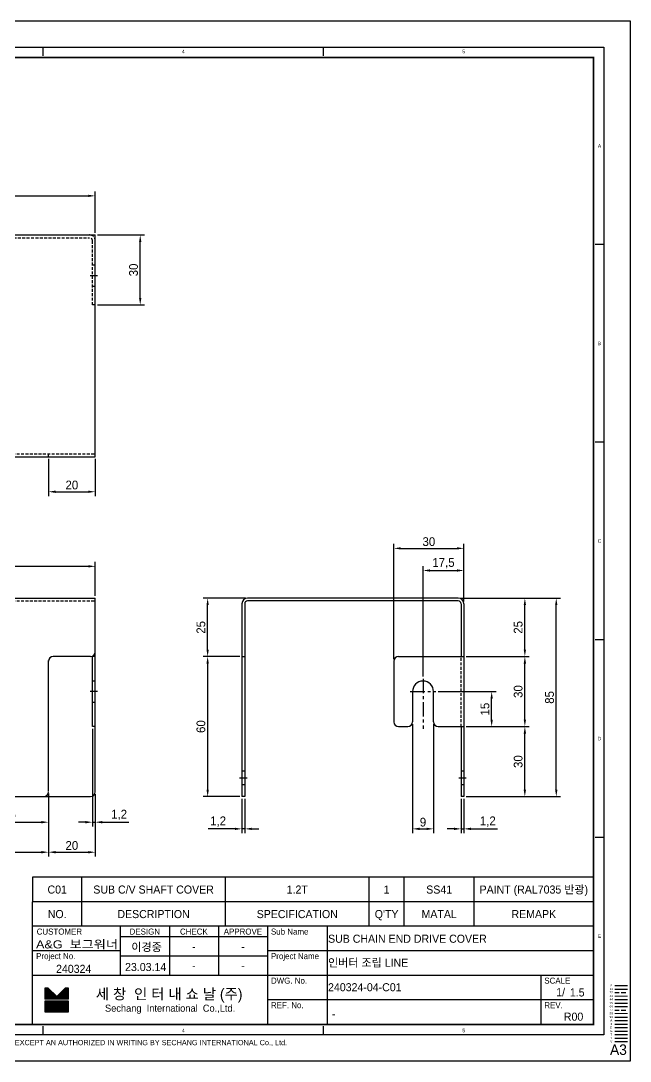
# Model space of a CAD drawing. Header units: inches. Extents: x 0 to 77285, y -118 to 40065.
# Drawn here: x 72406.2 to 72667, y 9227.5 to 9673 of the extents above; entities that cross this region are included whole.
import ezdxf
from ezdxf.enums import TextEntityAlignment as Align

# ---------------------------------------------------------------- set-up
doc = ezdxf.new("R2010")
doc.units = ezdxf.units.IN
doc.header["$LTSCALE"] = 5
doc.header["$MEASUREMENT"] = 0
for name, pattern in [('CENTER', [2, 1.25, -0.25, 0.25, -0.25]), ('HIDDEN', [0.375, 0.25, -0.125]), ('PHANTOM', [2.5, 1.25, -0.25, 0.25, -0.25, 0.25, -0.25])]:
    doc.linetypes.add(name, pattern=pattern)
for name, color, linetype in [('11', 1, 'CENTER'), ('22', 2, 'HIDDEN'), ('44', 4, 'Continuous'), ('55', 5, 'Continuous'), ('66', 6, 'PHANTOM'), ('77', 40, 'HIDDEN'), ('99', 181, 'Continuous'), ('A', 8, 'Continuous'), ('B', 123, 'Continuous'), ('D', 3, 'Continuous'), ('G', 231, 'Continuous'), ('T', 3, 'Continuous'), ('VV', 1, 'Continuous'), ('Y', 60, 'Continuous')]:
    doc.layers.add(name, color=color, linetype=linetype)
doc.layers.add('33', color=3, linetype='PHANTOM', lineweight=9)
doc.layers.add('88', color=35, linetype='Continuous', lineweight=5)
doc.styles.add('SCI', font='')
doc.styles.get('SCI').set_extended_font_data('Gulim')
doc.dimstyles.new('SCH', dxfattribs={"dimtxt": 2.5, "dimasz": 2, "dimexe": 1.25, "dimexo": 0.625, "dimtad": 1, "dimdec": 8, "dimtxsty": 'SCI', "dimcen": 2.5, "dimclrd": 4, "dimclre": 4, "dimclrt": 7, "dimadec": 8, "dimazin": 2, "dimtfac": 1, "dimtdec": 8, "dimtmove": 0, "dimatfit": 3, "dimfxl": 1, "dimarcsym": 0})

# ---------------------------------------------------------------- blocks, each defined once
blk = doc.blocks.new('A$C645fd8c3')
at = {"linetype": 'Continuous'}
h = blk.add_hatch(dxfattribs=at)
h.set_pattern_fill('ANSI31', color=5, scale=0.563055, style=0)
h.set_pattern_definition([(45, (-482.600826, -378.99261), (-0.04976753, 0.04976753), [])])
h.paths.add_polyline_path([(259.73, -279.27), (259.73, -276.17), (258.74, -276.17), (256.35, -278.56), (253.96, -276.17), (252.97, -276.17), (252.97, -279.27)])
h.paths.add_polyline_path([(252.97, -279.83), (252.97, -282.93), (259.73, -282.93), (259.73, -279.83)])
at = {"color": 2}
for p, q in [((12.5, -7.5), (412.5, -7.5)), ((252.5, -10), (252.5, -7.5)), ((332.5, -10), (332.5, -7.5)), ((412.5, -7.5), (412.5, -289.5)), ((412.5, -63.9), (410, -63.9)), ((412.5, -120.3), (410, -120.3)), ((412.5, -176.7), (410, -176.7)), ((412.5, -233.1), (410, -233.1)), ((252.5, -289.5), (252.5, -287)), ((332.5, -289.5), (332.5, -287)), ((412.5, -289.5), (12.5, -289.5))]:
    blk.add_line(p, q, dxfattribs=at)
for p, q in [((409.5, -244.5), (249.5, -244.5)), ((249.5, -244.5), (249.5, -251.5)), ((249.5, -286.5), (249.5, -251.5)), ((409.5, -251.5), (249.5, -251.5)), ((409.5, -258.5), (249.5, -258.5)), ((316.5, -258.5), (316.5, -286.5)), ((316.5, -261.5), (274.5, -261.5)), ((316.5, -267), (274.5, -267)), ((415.59, -275.4), (419.2, -275.4))]:
    blk.add_line(p, q)
at = {"color": 3}
for p, q in [((263.5, -251.5), (263.5, -244.5)), ((304.5, -251.5), (304.5, -244.5)), ((345.5, -251.5), (345.5, -244.5)), ((355.5, -251.5), (355.5, -244.5)), ((375.5, -251.5), (375.5, -244.5)), ((263.5, -258.5), (263.5, -251.5)), ((304.5, -258.5), (304.5, -251.5)), ((345.5, -258.5), (345.5, -251.5)), ((355.5, -258.5), (355.5, -251.5)), ((375.5, -258.5), (375.5, -251.5)), ((274.5, -258.5), (274.5, -272.5)), ((288.5, -258.5), (288.5, -272.5)), ((302.5, -258.5), (302.5, -272.5)), ((333.5, -258.5), (333.5, -286.5)), ((274.5, -265.5), (249.5, -265.5)), ((409.58, -265.5), (316.5, -265.5)), ((409.5, -272.5), (249.5, -272.5)), ((409.58, -279.5), (316.5, -279.5))]:
    blk.add_line(p, q, dxfattribs=at)
at = {"color": 5, "linetype": 'Continuous'}
for p, q in [((252.97, -276.17), (252.97, -279.27)), ((253.96, -276.17), (252.97, -276.17)), ((253.96, -276.17), (256.35, -278.56)), ((258.74, -276.17), (256.35, -278.56)), ((259.73, -276.17), (258.74, -276.17)), ((259.73, -279.27), (259.73, -276.17)), ((259.73, -279.27), (252.97, -279.27)), ((252.97, -279.83), (252.97, -282.93)), ((259.73, -279.83), (252.97, -279.83)), ((259.73, -282.93), (259.73, -279.83)), ((252.97, -282.93), (259.73, -282.93))]:
    blk.add_line(p, q, dxfattribs=at)
at = {"color": 40, "const_width": 0.5}
blk.add_lwpolyline([(15.5, -286.5), (15.5, -10.5), (409.5, -10.5), (409.5, -286.5)], close=True, dxfattribs=at)
at = {"layer": '11'}
blk.add_line((415.59, -276.4), (419.2, -276.4), dxfattribs=at)
at = {"layer": '22'}
blk.add_line((415.59, -277.4), (419.2, -277.4), dxfattribs=at)
at = {"layer": '33'}
blk.add_line((415.59, -278.4), (419.2, -278.4), dxfattribs=at)
at = {"layer": '44'}
blk.add_line((415.59, -279.4), (419.2, -279.4), dxfattribs=at)
at = {"layer": '55'}
blk.add_line((415.59, -280.4), (419.2, -280.4), dxfattribs=at)
at = {"layer": '66'}
blk.add_line((415.59, -281.4), (419.2, -281.4), dxfattribs=at)
at = {"layer": '77'}
blk.add_line((415.59, -282.4), (419.2, -282.4), dxfattribs=at)
at = {"layer": '88'}
blk.add_line((415.59, -283.4), (419.2, -283.4), dxfattribs=at)
at = {"layer": '99'}
blk.add_line((415.59, -284.4), (419.2, -284.4), dxfattribs=at)
at = {"layer": 'A'}
blk.add_line((415.59, -285.4), (419.2, -285.4), dxfattribs=at)
at = {"layer": 'B'}
blk.add_line((415.59, -286.4), (419.2, -286.4), dxfattribs=at)
at = {"layer": 'D'}
blk.add_line((415.59, -287.4), (419.2, -287.4), dxfattribs=at)
at = {"layer": 'Defpoints', "color": 1}
blk.add_lwpolyline([(0, -297), (0, 0), (420, 0), (420, -297)], close=True, dxfattribs=at)
at = {"layer": 'G'}
blk.add_line((415.59, -288.4), (419.2, -288.4), dxfattribs=at)
at = {"layer": 'T'}
for p, q in [((394.5, -272.5), (394.5, -286.5)), ((415.59, -289.4), (419.2, -289.4))]:
    blk.add_line(p, q, dxfattribs=at)
at = {"layer": 'VV'}
blk.add_line((415.59, -291.4), (419.2, -291.4), dxfattribs=at)
at = {"layer": 'Y'}
blk.add_line((415.59, -290.4), (419.2, -290.4), dxfattribs=at)
at = {"color": 2, "style": 'SCI'}
for s, p in [('4', (292.5, -8.75)), ('5', (372.5, -8.75)), ('A', (411.25, -35.7)), ('B', (411.25, -92.1)), ('C', (411.25, -148.5)), ('D', (411.25, -204.9)), ('E', (411.25, -261.3)), ('E', (411.25, -261.3)), ('4', (292.5, -288.25)), ('5', (372.5, -288.25))]:
    blk.add_text(s, height=1, dxfattribs=at).set_placement(p, align=Align.MIDDLE_CENTER)
at = {"style": 'SCI'}
for s, height, p in [('NO.', 2.308, (256.5, -255)), ('DESCRIPTION', 2.3077, (284, -255)), ('SPECIFICATION', 2.3077, (325, -255)), ("Q'TY", 2.308, (350.5, -255)), ('MATAL', 2.308, (365.5, -255)), ('REMAPK', 2.308, (392.5, -255)), ('DESIGN', 1.731, (281.5, -260)), ('CHECK', 1.731, (295.5, -260)), ('APPROVE', 1.731, (309.5, -260)), ('이경중', 2.308, (282, -264.44)), ('-', 2.31, (295.5, -264.25)), ('-', 2.31, (309.5, -264.25)), ('세 창  인 터 내 쇼 날 (주)', 3.0296, (288.44, -277.82)), ('0', 0.6, (414.6, -275.37)), ('Sechang  International  Co.,Ltd.', 2.0198, (288.72, -281.87))]:
    blk.add_text(s, height=height, dxfattribs=at).set_placement(p, align=Align.MIDDLE_CENTER)
for s, height, p in [('CUSTOMER', 1.731, (250.65, -260)), ('Sub Name', 1.731, (317.5, -260)), ('Project No.', 1.7308, (250.5, -267)), ('Project Name', 1.7308, (317.5, -267)), ('DWG. No.', 1.731, (317.5, -274)), ('SCALE', 1.731, (395.5, -274)), ('REF. No.', 1.731, (317.5, -281)), ('REV.', 1.731, (395.5, -281))]:
    blk.add_text(s, height=height, dxfattribs=at).set_placement(p, align=Align.MIDDLE_LEFT)
at = {"color": 40, "style": 'SCI'}
for s, height, p in [('-', 2.31, (295.5, -269.75)), ('-', 2.31, (309.5, -269.75)), ('1/', 2.308, (400.15, -277.29))]:
    blk.add_text(s, height=height, dxfattribs=at).set_placement(p, align=Align.MIDDLE_CENTER)
at = {"color": 3, "linetype": 'Continuous', "style": 'SCI'}
blk.add_text('IT MUST NOT BE REPRODUCED OR DISCLOSED TO OTHERS OR USED IN ANY OTHER WAY IN WHOLE OR PART EXCEPT AN AUTHORIZED IN WRITING BY SECHANG INTERNATIONAL Co., Ltd.', height=1.5, dxfattribs=at).set_placement((131.88, -292.43))
at = {"color": 2, "style": 'SCI'}
blk.add_text('A3', height=3, dxfattribs=at).set_placement((419.05, -296.11), align=Align.BOTTOM_RIGHT)
at = {"layer": '11', "style": 'SCI'}
blk.add_text('11', height=0.6, dxfattribs=at).set_placement((414.6, -276.37), align=Align.MIDDLE_CENTER)
at = {"layer": '22', "style": 'SCI'}
blk.add_text('22', height=0.6, dxfattribs=at).set_placement((414.6, -277.37), align=Align.MIDDLE_CENTER)
at = {"layer": '33', "style": 'SCI'}
blk.add_text('33', height=0.6, dxfattribs=at).set_placement((414.6, -278.37), align=Align.MIDDLE_CENTER)
at = {"layer": '44', "style": 'SCI'}
blk.add_text('44', height=0.6, dxfattribs=at).set_placement((414.6, -279.37), align=Align.MIDDLE_CENTER)
at = {"layer": '55', "style": 'SCI'}
blk.add_text('55', height=0.6, dxfattribs=at).set_placement((414.6, -280.37), align=Align.MIDDLE_CENTER)
at = {"layer": '66', "style": 'SCI'}
blk.add_text('66', height=0.6, dxfattribs=at).set_placement((414.6, -281.37), align=Align.MIDDLE_CENTER)
at = {"layer": '77', "style": 'SCI'}
blk.add_text('77', height=0.6, dxfattribs=at).set_placement((414.6, -282.37), align=Align.MIDDLE_CENTER)
at = {"layer": '88', "style": 'SCI'}
blk.add_text('88', height=0.6, dxfattribs=at).set_placement((414.6, -283.37), align=Align.MIDDLE_CENTER)
at = {"layer": '99', "style": 'SCI'}
blk.add_text('99', height=0.6, dxfattribs=at).set_placement((414.6, -284.37), align=Align.MIDDLE_CENTER)
at = {"layer": 'A', "style": 'SCI'}
blk.add_text('A', height=0.6, dxfattribs=at).set_placement((414.6, -285.37), align=Align.MIDDLE_CENTER)
at = {"layer": 'B', "style": 'SCI'}
blk.add_text('B', height=0.6, dxfattribs=at).set_placement((414.6, -286.37), align=Align.MIDDLE_CENTER)
at = {"layer": 'D', "style": 'SCI'}
blk.add_text('D', height=0.6, dxfattribs=at).set_placement((414.6, -287.37), align=Align.MIDDLE_CENTER)
at = {"layer": 'G', "style": 'SCI'}
blk.add_text('G', height=0.6, dxfattribs=at).set_placement((414.6, -288.37), align=Align.MIDDLE_CENTER)
at = {"layer": 'T', "style": 'SCI'}
blk.add_text('T', height=0.6, dxfattribs=at).set_placement((414.6, -289.37), align=Align.MIDDLE_CENTER)
at = {"layer": 'VV', "style": 'SCI'}
blk.add_text('V', height=0.6, dxfattribs=at).set_placement((414.6, -291.37), align=Align.MIDDLE_CENTER)
at = {"layer": 'Y', "style": 'SCI'}
blk.add_text('Y', height=0.6, dxfattribs=at).set_placement((414.6, -290.37), align=Align.MIDDLE_CENTER)
blk = doc.blocks.new('A$C69f4da63')
for p, q in [((-80, 0), (218, 0)), ((-80, -83), (-80, 0)), ((218, -83), (218, 0)), ((-80, -25), (-78.8, -25)), ((-78.8, -55), (-78.8, -25)), ((-78, -25), (-62, -25)), ((198, -82.7), (198, -26.7)), ((216, -25), (200, -25)), ((216.8, -55), (216.8, -25)), ((218, -25), (216.8, -25)), ((-60, -83), (-60, -27)), ((-80, -55), (-78.8, -55)), ((218, -55), (216.8, -55)), ((-78, -85), (216, -85))]:
    blk.add_line(p, q)
for points in [[(-22.5, -74, 1), (-22.5, -80), (-17.5, -80, 1), (-17.5, -74)], [(160.5, -74, -1), (160.5, -80), (155.5, -80, -1), (155.5, -74)]]:
    blk.add_lwpolyline(points, format="xyb", close=True)
for centre, start, end in [((-78, -23), 180, 270), ((-62, -27), 0, 90), ((200, -27), 90, 180), ((216, -23), 270, 0), ((216, -23), 270, 0), ((-78, -83), 180, 270), ((-58, -83), 180, 270), ((196, -83), 270, 0), ((216, -83), 270, 0)]:
    blk.add_arc(centre, 2, start, end)
at = {"layer": '11'}
for p, q in [((-81, -40), (-77.8, -40)), ((219, -40), (215.8, -40)), ((-22.5, -81), (-22.5, -73)), ((-20, -81), (-20, -73)), ((-17.5, -81), (-17.5, -73)), ((155.5, -81), (155.5, -73)), ((158, -81), (158, -73)), ((160.5, -81), (160.5, -73)), ((-26.5, -77), (-13.5, -77)), ((164.5, -77), (151.5, -77))]:
    blk.add_line(p, q, dxfattribs=at)
at = {"layer": '22'}
for p, q in [((-80, -1.2), (218, -1.2)), ((-80, -35.5), (-78.8, -35.5)), ((218, -35.5), (216.8, -35.5)), ((216.8, -44.5), (218, -44.5))]:
    blk.add_line(p, q, dxfattribs=at)
blk = doc.blocks.new('A$C8a28590f')
for p, q in [((-80, -90), (-80, 5)), ((-80, 5), (218, 5)), ((218, -90), (218, 5)), ((-80, -90), (218, -90))]:
    blk.add_line(p, q)
at = {"layer": '11'}
for p, q in [((-81, -12.5), (-77.8, -12.5)), ((219, -12.5), (215.8, -12.5))]:
    blk.add_line(p, q, dxfattribs=at)
at = {"layer": '22'}
for p, q in [((-78.8, -25), (-78.8, 2.6)), ((-77.6, 3.8), (215.6, 3.8)), ((216.8, -25), (216.8, 2.6)), ((-80, -8), (-78.8, -8)), ((218, -8), (216.8, -8)), ((-78.8, -17), (-80, -17)), ((216.8, -17), (218, -17)), ((-80, -25), (-78.8, -25)), ((218, -25), (216.8, -25)), ((-80, -88.8), (218, -88.8)), ((-60, -90), (-60, -88.8)), ((198, -90), (198, -88.8))]:
    blk.add_line(p, q, dxfattribs=at)
for centre, radius, start, end in [((-77.6, 2.6), 2.4, 90, 180), ((215.6, 2.6), 2.4, 0, 90), ((-77.6, 2.6), 1.2, 90, 180), ((215.6, 2.6), 1.2, 0, 90)]:
    blk.add_arc(centre, radius, start, end, dxfattribs=at)
blk = doc.blocks.new('A$C400830fc')
for p, q in [((-5, 72.6), (-5, -10)), ((-3.8, 72.6), (-3.8, -10)), ((87.6, 75), (-2.6, 75)), ((87.6, 73.8), (-2.6, 73.8)), ((88.8, 72.6), (88.8, 50)), ((90, 72.6), (90, -10)), ((-5, 50), (-3.8, 50)), ((62, 50), (90, 50)), ((60, 48), (60, 22)), ((68, 35), (68, 22)), ((77, 22), (77, 35)), ((62, 20), (66, 20)), ((79, 20), (90, 20)), ((88.8, 20), (88.8, -10)), ((-3.8, -10), (-5, -10)), ((90, -10), (88.8, -10))]:
    blk.add_line(p, q)
for centre, radius, start, end in [((-2.6, 72.6), 2.4, 90, 180), ((-2.6, 72.6), 1.2, 90, 180), ((87.6, 72.6), 2.4, 0, 90), ((87.6, 72.6), 1.2, 0, 90), ((62, 48), 2, 90, 180), ((72.5, 35), 4.5, 0, 180), ((62, 22), 2, 180, 270), ((66, 22, 0), 2, 270, 0), ((79, 22), 2, 180, 270)]:
    blk.add_arc(centre, radius, start, end)
at = {"layer": '11'}
for p, q in [((72.5, 40.5), (72.5, 19)), ((67, 35), (78, 35)), ((-6, -2), (-2.8, -2)), ((87.8, -2), (91, -2))]:
    blk.add_line(p, q, dxfattribs=at)
at = {"layer": '22'}
for p, q in [((88.8, 20), (88.8, 50)), ((-5, 1), (-3.8, 1)), ((88.8, 1), (90, 1)), ((-3.8, -5), (-5, -5)), ((90, -5), (88.8, -5))]:
    blk.add_line(p, q, dxfattribs=at)
blk = doc.blocks.new('*D1184')
at = {"color": 4, "lineweight": -2, "transparency": 16777216}
for p, q in [((72380.51, 9343.83), (72380.51, 9327.96)), ((72418.01, 9342.13), (72418.01, 9327.96)), ((72383.51, 9329.83), (72415.01, 9329.83))]:
    blk.add_line(p, q, dxfattribs=at)
at = {"color": 4, "transparency": 16777216}
for points in [[(72383.51, 9330.33), (72383.51, 9329.33), (72380.51, 9329.83)], [(72415.01, 9330.33), (72415.01, 9329.33), (72418.01, 9329.83)]]:
    blk.add_solid(points, dxfattribs=at)
at = {"layer": 'Defpoints', "color": 0, "transparency": 16777216}
for p in [(72380.51, 9344.76), (72418.01, 9343.06), (72418.01, 9329.83)]:
    blk.add_point(p, dxfattribs=at)
at = {"color": 7, "transparency": 16777216, "insert": (72399.26, 9332.92), "char_height": 3.75, "attachment_point": 5, "style": 'SCI'}
blk.add_mtext('37,5', dxfattribs=at)
blk = doc.blocks.new('*D1185')
at = {"color": 4, "lineweight": -2, "transparency": 16777216}
for p, q in [((72160.01, 9341.83), (72160.01, 9315.1)), ((72418.01, 9342.13), (72418.01, 9315.1)), ((72163.01, 9316.97), (72415.01, 9316.97))]:
    blk.add_line(p, q, dxfattribs=at)
at = {"color": 4, "transparency": 16777216}
for points in [[(72163.01, 9317.47), (72163.01, 9316.47), (72160.01, 9316.97)], [(72415.01, 9317.47), (72415.01, 9316.47), (72418.01, 9316.97)]]:
    blk.add_solid(points, dxfattribs=at)
at = {"layer": 'Defpoints', "color": 0, "transparency": 16777216}
for p in [(72160.01, 9342.76), (72418.01, 9343.06), (72418.01, 9316.97)]:
    blk.add_point(p, dxfattribs=at)
at = {"color": 7, "transparency": 16777216, "insert": (72289.01, 9319.83), "char_height": 3.75, "attachment_point": 5, "style": 'SCI'}
blk.add_mtext('258', dxfattribs=at)
blk = doc.blocks.new('*D1186')
at = {"color": 4, "lineweight": -2, "transparency": 16777216}
for p, q in [((72418.01, 9341.83), (72418.01, 9315.1)), ((72438.01, 9341.83), (72438.01, 9315.1)), ((72421.01, 9316.97), (72435.01, 9316.97))]:
    blk.add_line(p, q, dxfattribs=at)
at = {"color": 4, "transparency": 16777216}
for points in [[(72421.01, 9317.47), (72421.01, 9316.47), (72418.01, 9316.97)], [(72435.01, 9317.47), (72435.01, 9316.47), (72438.01, 9316.97)]]:
    blk.add_solid(points, dxfattribs=at)
at = {"layer": 'Defpoints', "color": 0, "transparency": 16777216}
for p in [(72418.01, 9342.76), (72438.01, 9342.76), (72438.01, 9316.97)]:
    blk.add_point(p, dxfattribs=at)
at = {"color": 7, "transparency": 16777216, "insert": (72428.01, 9319.83), "char_height": 3.75, "attachment_point": 5, "style": 'SCI'}
blk.add_mtext('20', dxfattribs=at)
blk = doc.blocks.new('*D1188')
at = {"color": 4, "lineweight": -2, "transparency": 16777216}
for p, q in [((72436.81, 9369.83), (72436.81, 9327.96)), ((72438.01, 9341.83), (72438.01, 9327.96)), ((72433.81, 9329.83), (72430.81, 9329.83)), ((72436.81, 9329.83), (72438.01, 9329.83)), ((72441.01, 9329.83), (72452.45, 9329.83))]:
    blk.add_line(p, q, dxfattribs=at)
at = {"color": 4, "transparency": 16777216}
for points in [[(72433.81, 9330.33), (72433.81, 9329.33), (72436.81, 9329.83)], [(72441.01, 9330.33), (72441.01, 9329.33), (72438.01, 9329.83)]]:
    blk.add_solid(points, dxfattribs=at)
at = {"layer": 'Defpoints', "color": 0, "transparency": 16777216}
for p in [(72436.81, 9370.76), (72438.01, 9342.76), (72438.01, 9329.83)]:
    blk.add_point(p, dxfattribs=at)
at = {"color": 7, "transparency": 16777216, "insert": (72448.23, 9332.93), "char_height": 3.75, "attachment_point": 5, "style": 'SCI'}
blk.add_mtext('1,2', dxfattribs=at)
blk = doc.blocks.new('*D1193')
at = {"color": 4, "lineweight": -2, "transparency": 16777216}
for p, q in [((72438.95, 9581.3), (72459.14, 9581.3)), ((72457.27, 9554.3), (72457.27, 9578.3)), ((72438.95, 9551.3), (72459.14, 9551.3))]:
    blk.add_line(p, q, dxfattribs=at)
at = {"color": 4, "transparency": 16777216}
for points in [[(72456.77, 9578.3), (72457.77, 9578.3), (72457.27, 9581.3)], [(72456.77, 9554.3), (72457.77, 9554.3), (72457.27, 9551.3)]]:
    blk.add_solid(points, dxfattribs=at)
at = {"layer": 'Defpoints', "color": 0, "transparency": 16777216}
for p in [(72438.01, 9581.3), (72457.27, 9581.3), (72438.01, 9551.3)]:
    blk.add_point(p, dxfattribs=at)
at = {"color": 7, "transparency": 16777216, "insert": (72454.41, 9566.3), "char_height": 3.75, "attachment_point": 5, "rotation": 90, "style": 'SCI'}
blk.add_mtext('30', dxfattribs=at)
blk = doc.blocks.new('*D1194')
at = {"color": 4, "lineweight": -2, "transparency": 16777216}
for p, q in [((72584.75, 9385.76), (72609.57, 9385.76)), ((72607.69, 9373.76), (72607.69, 9382.76)), ((72596.75, 9370.76), (72609.57, 9370.76))]:
    blk.add_line(p, q, dxfattribs=at)
at = {"color": 4, "transparency": 16777216}
for points in [[(72607.19, 9382.76), (72608.19, 9382.76), (72607.69, 9385.76)], [(72607.19, 9373.76), (72608.19, 9373.76), (72607.69, 9370.76)]]:
    blk.add_solid(points, dxfattribs=at)
at = {"layer": 'Defpoints', "color": 0, "transparency": 16777216}
for p in [(72583.81, 9385.76), (72607.69, 9385.76), (72595.81, 9370.76)]:
    blk.add_point(p, dxfattribs=at)
at = {"color": 7, "transparency": 16777216, "insert": (72604.83, 9378.26), "char_height": 3.75, "attachment_point": 5, "rotation": 90, "style": 'SCI'}
blk.add_mtext('15', dxfattribs=at)
blk = doc.blocks.new('*D1195')
at = {"color": 4, "lineweight": -2, "transparency": 16777216}
for p, q in [((72596.75, 9400.76), (72623.77, 9400.76)), ((72621.9, 9373.76), (72621.9, 9397.76)), ((72596.75, 9370.76), (72623.77, 9370.76))]:
    blk.add_line(p, q, dxfattribs=at)
at = {"color": 4, "transparency": 16777216}
for points in [[(72621.4, 9397.76), (72622.4, 9397.76), (72621.9, 9400.76)], [(72621.4, 9373.76), (72622.4, 9373.76), (72621.9, 9370.76)]]:
    blk.add_solid(points, dxfattribs=at)
at = {"layer": 'Defpoints', "color": 0, "transparency": 16777216}
for p in [(72595.81, 9400.76), (72621.9, 9400.76), (72595.81, 9370.76)]:
    blk.add_point(p, dxfattribs=at)
at = {"color": 7, "transparency": 16777216, "insert": (72619.04, 9385.76), "char_height": 3.75, "attachment_point": 5, "rotation": 90, "style": 'SCI'}
blk.add_mtext('30', dxfattribs=at)
blk = doc.blocks.new('*D1196')
at = {"color": 4, "lineweight": -2, "transparency": 16777216}
for p, q in [((72596.75, 9370.76), (72623.77, 9370.76)), ((72621.9, 9343.76), (72621.9, 9367.76)), ((72596.75, 9340.76), (72623.77, 9340.76))]:
    blk.add_line(p, q, dxfattribs=at)
at = {"color": 4, "transparency": 16777216}
for points in [[(72621.4, 9367.76), (72622.4, 9367.76), (72621.9, 9370.76)], [(72621.4, 9343.76), (72622.4, 9343.76), (72621.9, 9340.76)]]:
    blk.add_solid(points, dxfattribs=at)
at = {"layer": 'Defpoints', "color": 0, "transparency": 16777216}
for p in [(72595.81, 9370.76), (72621.9, 9370.76), (72595.81, 9340.76)]:
    blk.add_point(p, dxfattribs=at)
at = {"color": 7, "transparency": 16777216, "insert": (72619.04, 9355.76), "char_height": 3.75, "attachment_point": 5, "rotation": 90, "style": 'SCI'}
blk.add_mtext('30', dxfattribs=at)
blk = doc.blocks.new('*D1197')
at = {"color": 4, "lineweight": -2, "transparency": 16777216}
for p, q in [((72594.35, 9425.76), (72623.77, 9425.76)), ((72621.9, 9403.76), (72621.9, 9422.76)), ((72596.75, 9400.76), (72623.77, 9400.76))]:
    blk.add_line(p, q, dxfattribs=at)
at = {"color": 4, "transparency": 16777216}
for points in [[(72621.4, 9422.76), (72622.4, 9422.76), (72621.9, 9425.76)], [(72621.4, 9403.76), (72622.4, 9403.76), (72621.9, 9400.76)]]:
    blk.add_solid(points, dxfattribs=at)
at = {"layer": 'Defpoints', "color": 0, "transparency": 16777216}
for p in [(72593.41, 9425.76), (72621.9, 9425.76), (72595.81, 9400.76)]:
    blk.add_point(p, dxfattribs=at)
at = {"color": 7, "transparency": 16777216, "insert": (72619.04, 9413.26), "char_height": 3.75, "attachment_point": 5, "rotation": 90, "style": 'SCI'}
blk.add_mtext('25', dxfattribs=at)
blk = doc.blocks.new('*D1198')
at = {"color": 4, "lineweight": -2, "transparency": 16777216}
for p, q in [((72594.35, 9425.76), (72637.22, 9425.76)), ((72635.34, 9343.76), (72635.34, 9422.76)), ((72596.75, 9340.76), (72637.22, 9340.76))]:
    blk.add_line(p, q, dxfattribs=at)
at = {"color": 4, "transparency": 16777216}
for points in [[(72634.84, 9422.76), (72635.84, 9422.76), (72635.34, 9425.76)], [(72634.84, 9343.76), (72635.84, 9343.76), (72635.34, 9340.76)]]:
    blk.add_solid(points, dxfattribs=at)
at = {"layer": 'Defpoints', "color": 0, "transparency": 16777216}
for p in [(72593.41, 9425.76), (72635.34, 9425.76), (72595.81, 9340.76)]:
    blk.add_point(p, dxfattribs=at)
at = {"color": 7, "transparency": 16777216, "insert": (72632.48, 9383.26), "char_height": 3.75, "attachment_point": 5, "rotation": 90, "style": 'SCI'}
blk.add_mtext('85', dxfattribs=at)
blk = doc.blocks.new('*D1199')
at = {"color": 4, "lineweight": -2, "transparency": 16777216}
for p, q in [((72502.28, 9425.76), (72484.25, 9425.76)), ((72486.13, 9403.76), (72486.13, 9422.76)), ((72499.88, 9400.76), (72484.25, 9400.76))]:
    blk.add_line(p, q, dxfattribs=at)
at = {"color": 4, "transparency": 16777216}
for points in [[(72485.63, 9422.76), (72486.63, 9422.76), (72486.13, 9425.76)], [(72485.63, 9403.76), (72486.63, 9403.76), (72486.13, 9400.76)]]:
    blk.add_solid(points, dxfattribs=at)
at = {"layer": 'Defpoints', "color": 0, "transparency": 16777216}
for p in [(72486.13, 9425.76), (72503.21, 9425.76), (72500.81, 9400.76)]:
    blk.add_point(p, dxfattribs=at)
at = {"color": 7, "transparency": 16777216, "insert": (72483.27, 9413.26), "char_height": 3.75, "attachment_point": 5, "rotation": 90, "style": 'SCI'}
blk.add_mtext('25', dxfattribs=at)
blk = doc.blocks.new('*D1200')
at = {"color": 4, "lineweight": -2, "transparency": 16777216}
for p, q in [((72499.88, 9400.76), (72484.25, 9400.76)), ((72486.13, 9397.76), (72486.13, 9343.76)), ((72499.88, 9340.76), (72484.25, 9340.76))]:
    blk.add_line(p, q, dxfattribs=at)
at = {"color": 4, "transparency": 16777216}
for points in [[(72485.63, 9397.76), (72486.63, 9397.76), (72486.13, 9400.76)], [(72485.63, 9343.76), (72486.63, 9343.76), (72486.13, 9340.76)]]:
    blk.add_solid(points, dxfattribs=at)
at = {"layer": 'Defpoints', "color": 0, "transparency": 16777216}
for p in [(72500.81, 9400.76), (72486.13, 9340.76), (72500.81, 9340.76)]:
    blk.add_point(p, dxfattribs=at)
at = {"color": 7, "transparency": 16777216, "insert": (72483.27, 9370.76), "char_height": 3.75, "attachment_point": 5, "rotation": 90, "style": 'SCI'}
blk.add_mtext('60', dxfattribs=at)
blk = doc.blocks.new('*D1201')
at = {"color": 4, "lineweight": -2, "transparency": 16777216}
for p, q in [((72578.31, 9392.2), (72578.31, 9439.47)), ((72581.31, 9437.6), (72592.81, 9437.6)), ((72595.81, 9424.3), (72595.81, 9439.47))]:
    blk.add_line(p, q, dxfattribs=at)
at = {"color": 4, "transparency": 16777216}
for points in [[(72581.31, 9438.1), (72581.31, 9437.1), (72578.31, 9437.6)], [(72592.81, 9438.1), (72592.81, 9437.1), (72595.81, 9437.6)]]:
    blk.add_solid(points, dxfattribs=at)
at = {"layer": 'Defpoints', "color": 0, "transparency": 16777216}
for p in [(72595.81, 9437.6), (72595.81, 9423.36), (72578.31, 9391.26)]:
    blk.add_point(p, dxfattribs=at)
at = {"color": 7, "transparency": 16777216, "insert": (72587.06, 9440.69), "char_height": 3.75, "attachment_point": 5, "style": 'SCI'}
blk.add_mtext('17,5', dxfattribs=at)
blk = doc.blocks.new('*D1202')
at = {"color": 4, "lineweight": -2, "transparency": 16777216}
for p, q in [((72565.81, 9399.7), (72565.81, 9448.95)), ((72568.81, 9447.08), (72592.81, 9447.08)), ((72595.81, 9424.3), (72595.81, 9448.95))]:
    blk.add_line(p, q, dxfattribs=at)
at = {"color": 4, "transparency": 16777216}
for points in [[(72568.81, 9447.58), (72568.81, 9446.58), (72565.81, 9447.08)], [(72592.81, 9447.58), (72592.81, 9446.58), (72595.81, 9447.08)]]:
    blk.add_solid(points, dxfattribs=at)
at = {"layer": 'Defpoints', "color": 0, "transparency": 16777216}
for p in [(72595.81, 9447.08), (72595.81, 9423.36), (72565.81, 9398.76)]:
    blk.add_point(p, dxfattribs=at)
at = {"color": 7, "transparency": 16777216, "insert": (72580.81, 9449.94), "char_height": 3.75, "attachment_point": 5, "style": 'SCI'}
blk.add_mtext('30', dxfattribs=at)
blk = doc.blocks.new('*D1203')
at = {"color": 4, "lineweight": -2, "transparency": 16777216}
for p, q in [((72573.81, 9371.83), (72573.81, 9325.09)), ((72582.81, 9371.83), (72582.81, 9325.09)), ((72576.81, 9326.97), (72579.81, 9326.97))]:
    blk.add_line(p, q, dxfattribs=at)
at = {"color": 4, "transparency": 16777216}
for points in [[(72576.81, 9327.47), (72576.81, 9326.47), (72573.81, 9326.97)], [(72579.81, 9327.47), (72579.81, 9326.47), (72582.81, 9326.97)]]:
    blk.add_solid(points, dxfattribs=at)
at = {"layer": 'Defpoints', "color": 0, "transparency": 16777216}
for p in [(72573.81, 9372.76), (72582.81, 9372.76), (72582.81, 9326.97)]:
    blk.add_point(p, dxfattribs=at)
at = {"color": 7, "transparency": 16777216, "insert": (72578.31, 9329.83), "char_height": 3.75, "attachment_point": 5, "style": 'SCI'}
blk.add_mtext('9', dxfattribs=at)
blk = doc.blocks.new('*D1205')
at = {"color": 4, "lineweight": -2, "transparency": 16777216}
for p, q in [((72418.01, 9485.36), (72418.01, 9469.46)), ((72438.01, 9485.36), (72438.01, 9469.46)), ((72421.01, 9471.33), (72435.01, 9471.33))]:
    blk.add_line(p, q, dxfattribs=at)
at = {"color": 4, "transparency": 16777216}
for points in [[(72421.01, 9471.83), (72421.01, 9470.83), (72418.01, 9471.33)], [(72435.01, 9471.83), (72435.01, 9470.83), (72438.01, 9471.33)]]:
    blk.add_solid(points, dxfattribs=at)
at = {"layer": 'Defpoints', "color": 0, "transparency": 16777216}
for p in [(72418.01, 9486.3), (72438.01, 9486.3), (72438.01, 9471.33)]:
    blk.add_point(p, dxfattribs=at)
at = {"color": 7, "transparency": 16777216, "insert": (72428.01, 9474.19), "char_height": 3.75, "attachment_point": 5, "style": 'SCI'}
blk.add_mtext('20', dxfattribs=at)
blk = doc.blocks.new('*D1206')
at = {"color": 4, "lineweight": -2, "transparency": 16777216}
for p, q in [((72594.61, 9339.83), (72594.61, 9325.09)), ((72595.81, 9339.83), (72595.81, 9325.09)), ((72591.61, 9326.97), (72588.61, 9326.97)), ((72594.61, 9326.97), (72595.81, 9326.97)), ((72598.81, 9326.97), (72610.25, 9326.97))]:
    blk.add_line(p, q, dxfattribs=at)
at = {"color": 4, "transparency": 16777216}
for points in [[(72591.61, 9327.47), (72591.61, 9326.47), (72594.61, 9326.97)], [(72598.81, 9327.47), (72598.81, 9326.47), (72595.81, 9326.97)]]:
    blk.add_solid(points, dxfattribs=at)
at = {"layer": 'Defpoints', "color": 0, "transparency": 16777216}
for p in [(72594.61, 9340.76), (72595.81, 9340.76), (72595.81, 9326.97)]:
    blk.add_point(p, dxfattribs=at)
at = {"color": 7, "transparency": 16777216, "insert": (72606.03, 9330.06), "char_height": 3.75, "attachment_point": 5, "style": 'SCI'}
blk.add_mtext('1,2', dxfattribs=at)
blk = doc.blocks.new('*D1207')
at = {"color": 4, "lineweight": -2, "transparency": 16777216}
for p, q in [((72500.81, 9339.83), (72500.81, 9325.09)), ((72502.01, 9339.83), (72502.01, 9325.09)), ((72497.81, 9326.97), (72486.37, 9326.97)), ((72502.01, 9326.97), (72500.81, 9326.97)), ((72505.01, 9326.97), (72508.01, 9326.97))]:
    blk.add_line(p, q, dxfattribs=at)
at = {"color": 4, "transparency": 16777216}
for points in [[(72497.81, 9327.47), (72497.81, 9326.47), (72500.81, 9326.97)], [(72505.01, 9327.47), (72505.01, 9326.47), (72502.01, 9326.97)]]:
    blk.add_solid(points, dxfattribs=at)
at = {"layer": 'Defpoints', "color": 0, "transparency": 16777216}
for p in [(72500.81, 9340.76), (72502.01, 9340.76), (72500.81, 9326.97)]:
    blk.add_point(p, dxfattribs=at)
at = {"color": 7, "transparency": 16777216, "insert": (72490.59, 9330.06), "char_height": 3.75, "attachment_point": 5, "style": 'SCI'}
blk.add_mtext('1,2', dxfattribs=at)
blk = doc.blocks.new('*D1437')
at = {"color": 4, "lineweight": -2, "transparency": 16777216}
for p, q in [((72140.01, 9426.7), (72140.01, 9441.27)), ((72438.01, 9426.7), (72438.01, 9441.27)), ((72143.01, 9439.39), (72435.01, 9439.39))]:
    blk.add_line(p, q, dxfattribs=at)
at = {"color": 4, "transparency": 16777216}
for points in [[(72143.01, 9439.89), (72143.01, 9438.89), (72140.01, 9439.39)], [(72435.01, 9439.89), (72435.01, 9438.89), (72438.01, 9439.39)]]:
    blk.add_solid(points, dxfattribs=at)
at = {"layer": 'Defpoints', "color": 0, "transparency": 16777216}
for p in [(72438.01, 9439.39), (72140.01, 9425.76), (72438.01, 9425.76)]:
    blk.add_point(p, dxfattribs=at)
at = {"color": 7, "transparency": 16777216, "insert": (72289.01, 9442.25), "char_height": 3.75, "attachment_point": 5, "style": 'SCI'}
blk.add_mtext('298', dxfattribs=at)
blk = doc.blocks.new('*D1438')
at = {"color": 4, "lineweight": -2, "transparency": 16777216}
for p, q in [((72140.01, 9582.24), (72140.01, 9599.9)), ((72143.01, 9598.03), (72435.01, 9598.03)), ((72438.01, 9582.24), (72438.01, 9599.9))]:
    blk.add_line(p, q, dxfattribs=at)
at = {"color": 4, "transparency": 16777216}
for points in [[(72143.01, 9598.53), (72143.01, 9597.53), (72140.01, 9598.03)], [(72435.01, 9598.53), (72435.01, 9597.53), (72438.01, 9598.03)]]:
    blk.add_solid(points, dxfattribs=at)
at = {"layer": 'Defpoints', "color": 0, "transparency": 16777216}
for p in [(72438.01, 9598.03), (72140.01, 9581.3), (72438.01, 9581.3)]:
    blk.add_point(p, dxfattribs=at)
at = {"color": 7, "transparency": 16777216, "insert": (72289.01, 9600.89), "char_height": 3.75, "attachment_point": 5, "style": 'SCI'}
blk.add_mtext('298', dxfattribs=at)

msp = doc.modelspace()

# ---------------------------------------------------------------- block references
at = {"color": 3, "xscale": 1.5, "yscale": 1.5, "zscale": 1.5}
msp.add_blockref('A$C645fd8c3', (72036.98031181, 9672.98436851), dxfattribs=at)
for name, p in [('A$C8a28590f', (72220.01272008, 9576.29877025)), ('A$C69f4da63', (72220.01272008, 9425.76308769)), ('A$C400830fc', (72505.81374578, 9350.76308769))]:
    msp.add_blockref(name, p)

# ---------------------------------------------------------------- texts
at = {"style": 'SCI'}
for s, height, p in [('C01', 3.461538462, (72421.73031181, 9300.98436851)), ('SUB C/V SHAFT COVER', 3.4615384615, (72462.98031181, 9300.98436851)), ('1.2T', 3.461538462, (72524.48031181, 9300.98436851)), ('1', 3.46153846, (72562.73031181, 9300.98436851)), ('SS41', 3.461538462, (72585.23031181, 9300.98436851)), ('PAINT (RAL7035 반광)', 3.4615384615, (72625.73031181, 9300.98436851))]:
    msp.add_text(s, height=height, dxfattribs=at).set_placement(p, align=Align.MIDDLE_CENTER)
at = {"color": 40, "style": 'SCI'}
for s, height, p in [('SUB CHAIN END DRIVE COVER', 3.4615384615, (72537.66088879, 9279.92814823)), ('인버터 조립 LINE', 3.4615384615, (72537.66088879, 9269.65891746)), ('240324-04-C01', 3.4615384615, (72537.66088879, 9259.15891746)), ('1.5', 3.461538462, (72641.16622122, 9256.93629159)), ('-', 3.46153846, (72539.3238925, 9247.73436851))]:
    msp.add_text(s, height=height, dxfattribs=at).set_placement(p, align=Align.MIDDLE_LEFT)
at = {"color": 40, "style": 'SCI', "width": 1.12551}
msp.add_text('A&G_보그워너', height=3.461538462, dxfattribs=at).set_placement((72412.66655894, 9275.77780312), (72447.74088934, 9275.77780312), align=Align.FIT)
at = {"color": 40, "style": 'SCI'}
for s, p in [('240324', (72428.79509568, 9267.03244543)), ('23.03.14', (72459.59468444, 9267.81129159)), ('R00', (72642.74954258, 9246.5516762))]:
    msp.add_text(s, height=3.461538462, dxfattribs=at).set_placement(p, align=Align.MIDDLE_CENTER)

# ---------------------------------------------------------------- dimensions: what is measured, and where the dimension line sits
for base, p1, p2, override, picture, middle in [((72438.0127200834, 9598.026834602), (72140.0127200834, 9581.2987702458), (72438.0127200834, 9581.2987702458), {"dimscale": 1.5}, '*D1438', (72289.0127200834, 9600.886771353)), ((72438.0127200834, 9471.3330295804), (72418.0127200834, 9486.2987702458), (72438.0127200834, 9486.2987702458), {"dimscale": 1.5, "dimcen": 1}, '*D1205', (72428.0127200834, 9474.1929663314)), ((72595.8137457838, 9447.0793696331), (72565.8137457838, 9398.7630876929), (72595.8137457838, 9423.3630876929), {"dimscale": 1.5, "dimcen": 1}, '*D1202', (72580.8137457838, 9449.9393063841)), ((72438.0127200834, 9439.3948747673), (72140.0127200834, 9425.7630876929), (72438.0127200834, 9425.7630876929), {"dimscale": 1.5}, '*D1437', (72289.0127200834, 9442.2548115183)), ((72595.8137457838, 9437.5966119493), (72578.3137457838, 9391.2630876929), (72595.8137457838, 9423.3630876929), {"dimscale": 1.5, "dimcen": 1}, '*D1201', (72587.0637457838, 9440.6912357842)), ((72438.01272008, 9329.83043268), (72436.81272008, 9370.76308769), (72438.01272008, 9342.76308769), {"dimscale": 1.5, "dimcen": 1}, '*D1188', (72448.23334259, 9332.92505652)), ((72582.8137457838, 9326.9683149925), (72573.8137457838, 9372.7630876929), (72582.8137457838, 9372.7630876929), {"dimscale": 1.5, "dimcen": 1}, '*D1203', (72578.3137457838, 9329.8282517435)), ((72418.0127200834, 9316.9737459706), (72160.0127200834, 9342.7630876928), (72418.0127200834, 9343.063087691), {"dimscale": 1.5, "dimcen": 1}, '*D1185', (72289.0127200834, 9319.8336827216)), ((72418.0127200834, 9329.8304326809), (72380.5127200834, 9344.7630876929), (72418.0127200834, 9343.063087691), {"dimscale": 1.5, "dimcen": 1, "dimtmove": 1}, '*D1184', (72399.2627200834, 9332.9225598447)), ((72438.0127200833, 9316.9737459706), (72418.0127200834, 9342.7630876928), (72438.0127200833, 9342.7630876928), {"dimscale": 1.5, "dimcen": 1}, '*D1186', (72428.0127200834, 9319.8336827216)), ((72500.81374578, 9326.96831499), (72502.01374578, 9340.76308769), (72500.81374578, 9340.76308769), {"dimscale": 1.5, "dimcen": 1}, '*D1207', (72490.59312328, 9330.06293883)), ((72595.81374578, 9326.96831499), (72594.61374578, 9340.76308769), (72595.81374578, 9340.76308769), {"dimscale": 1.5, "dimcen": 1}, '*D1206', (72606.03436829, 9330.06293883))]:
    dim = msp.add_linear_dim(base=base, p1=p1, p2=p2, dimstyle='SCH', override=override)
    dim.commit()
    dim.dimension.update_dxf_attribs({"geometry": picture, "text_midpoint": middle})
for base, p1, p2, picture, middle in [((72457.2699088761, 9581.2987702458), (72438.0127200834, 9551.2987702458), (72438.0127200834, 9581.2987702458), '*D1193', (72454.4099721251, 9566.2987702458)), ((72486.1277598475, 9425.7630876929), (72500.8137457838, 9400.7630876929), (72503.2137457838, 9425.7630876929), '*D1199', (72483.2678230965, 9413.2630876929)), ((72621.8965115974, 9425.7630876929), (72595.8137457838, 9400.7630876929), (72593.4137457838, 9425.7630876929), '*D1197', (72619.0365748464, 9413.2630876929)), ((72635.3426695276, 9425.7630876929), (72595.8137457838, 9340.7630876929), (72593.4137457838, 9425.7630876929), '*D1198', (72632.4827327766, 9383.2630876929)), ((72486.1277598475, 9340.7630876929), (72500.8137457838, 9400.7630876929), (72500.8137457837, 9340.7630876929), '*D1200', (72483.2678230965, 9370.7630876929)), ((72621.8965115974, 9400.7630876929), (72595.8137457838, 9370.7630876929), (72595.8137457838, 9400.7630876929), '*D1195', (72619.0365748464, 9385.7630876929)), ((72607.6921610547, 9385.7630876929), (72595.8137457838, 9370.7630876929), (72583.8137457838, 9385.7630876929), '*D1194', (72604.8272309615, 9378.2630876929)), ((72621.8965115974, 9370.7630876929), (72595.8137457838, 9340.7630876929), (72595.8137457838, 9370.7630876929), '*D1196', (72619.0365748464, 9355.7630876929))]:
    dim = msp.add_linear_dim(base=base, p1=p1, p2=p2, angle=90, dimstyle='SCH', override={"dimscale": 1.5, "dimcen": 1})
    dim.commit()
    dim.dimension.update_dxf_attribs({"geometry": picture, "text_midpoint": middle})

doc.saveas('drawing.dxf')
